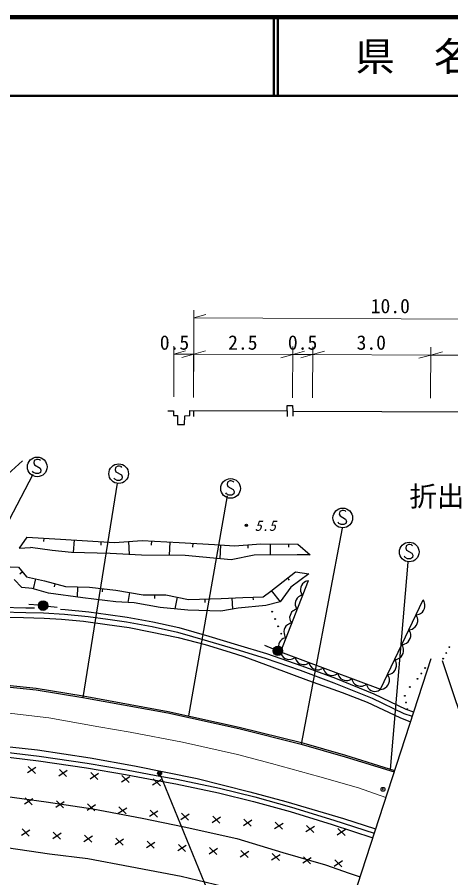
# Model space of a CAD drawing. Units: millimetres, scale not verified. Extents: x 40000 to 680000, y 20000 to 380000.
# Drawn here: x 265076 to 320272, y 270548 to 380000 of the extents above; entities that cross this region are included whole.
import ezdxf
from ezdxf.enums import TextEntityAlignment as Align

# ---------------------------------------------------------------- set-up
doc = ezdxf.new("R2010")
doc.units = ezdxf.units.MM
doc.header["$LTSCALE"] = 1000
doc.header["$PDMODE"] = 32
doc.header["$PDSIZE"] = 500
doc.linetypes.add('CHAIN', pattern=[18.5, 12, -1.5, 3.5, -1.5])
for name, color, linetype, lineweight in [('M-BGD', 7, 'Continuous', 25), ('M-BGD-EXST', 7, 'Continuous', 25), ('M-BMK', 2, 'CHAIN', 13), ('M-BMK-OTRS', 5, 'Continuous', 25), ('M-STR-HTXT', 7, 'Continuous', 13), ('M-STR-STRC', 7, 'Continuous', 25), ('M-TTL', 2, 'Continuous', 140), ('M-TTL-LINE', 7, 'Continuous', 50)]:
    doc.layers.add(name, color=color, linetype=linetype, lineweight=lineweight)
for name, color, linetype in [('M-BMK-HTXT', 7, 'Continuous'), ('M-OTRS', 6, 'Continuous'), ('M-TTL-TXT', 7, 'Continuous')]:
    doc.layers.add(name, color=color, linetype=linetype)
doc.styles.add('ＭＳ ゴシック', font='')
doc.styles.get('ＭＳ ゴシック').set_extended_font_data('MS Gothic')

msp = doc.modelspace()

# ---------------------------------------------------------------- linework, layer by layer
at = {"layer": 'M-BGD'}
for p, q in [((299436, 329942), (299436, 330602)), ((299436, 330602), (300127, 330602)), ((300127, 330602), (300158, 329911)), ((284233, 329942), (284986, 329942)), ((284986, 329942), (284986, 329345)), ((287060, 329345), (287060, 329974)), ((287060, 329974), (299436, 329942)), ((287511, 329972), (287511, 329223)), ((299436, 329942), (299443, 329236)), ((300158, 329911), (340296, 329718)), ((300158, 329911), (300160, 329252)), ((284986, 329345), (285489, 329345)), ((285489, 329345), (285489, 328183)), ((286369, 328183), (286400, 329314)), ((286400, 329314), (287060, 329345)), ((285489, 328183), (286369, 328183)), ((265754, 323590), (263895, 321880)), ((266311, 313877), (265322, 312456)), ((266311, 313877), (270609, 313626)), ((268460, 313751), (268436, 313337)), ((270609, 313626), (277453, 313209)), ((272320, 313522), (272221, 311901)), ((275742, 313313), (275715, 312863)), ((277453, 313209), (281000, 313459)), ((279227, 313334), (279345, 311653)), ((281000, 313459), (285674, 313209)), ((282169, 313397), (282139, 312847)), ((284505, 313271), (284413, 311546)), ((285674, 313209), (290185, 312950)), ((287438, 313102), (287408, 312607)), ((265322, 312456), (266774, 312574)), ((269528, 312157), (266774, 312574)), ((271990, 311907), (269528, 312157)), ((290185, 312950), (292730, 312783)), ((290966, 312889), (290859, 311123)), ((292730, 312783), (296110, 313033)), ((294420, 312908), (294453, 312465)), ((296110, 313033), (300784, 312992)), ((297279, 313023), (297266, 311585)), ((299616, 313002), (299612, 312581)), ((300784, 312992), (302370, 311614)), ((276914, 311781), (271990, 311907)), ((280879, 311573), (276914, 311781)), ((286471, 311531), (280879, 311573)), ((292313, 310988), (286471, 311531)), ((295234, 311573), (292313, 310988)), ((300701, 311614), (295234, 311573)), ((302370, 311614), (300701, 311614)), ((263136, 310127), (265222, 310061)), ((265222, 310061), (266266, 308823)), ((265744, 309442), (265417, 309167)), ((266266, 308823), (268548, 308301)), ((297368, 306997), (300497, 309475)), ((299470, 308676), (299690, 308394)), ((302193, 309214), (299911, 307518)), ((300497, 309475), (302193, 309214)), ((265679, 307453), (264701, 308497)), ((267407, 308562), (267115, 307286)), ((268548, 308301), (271221, 307584)), ((269884, 307942), (269782, 307561)), ((271221, 307584), (274286, 307518)), ((302131, 308298), (298610, 299300)), ((301266, 307732), (301178, 307508)), ((301390, 307941), (301266, 307732)), ((301590, 308121), (301390, 307941)), ((301760, 308226), (301590, 308121)), ((301915, 308294), (301760, 308226)), ((302145, 308333), (301915, 308294)), ((266983, 307323), (265679, 307453)), ((269069, 306736), (266983, 307323)), ((273438, 306149), (269069, 306736)), ((272753, 307551), (272726, 306245)), ((274286, 307518), (277611, 307127)), ((275948, 307323), (275899, 306900)), ((277611, 307127), (281132, 306540)), ((279371, 306834), (279162, 305577)), ((281132, 306540), (284001, 306540)), ((282566, 306540), (282566, 306089)), ((284001, 306540), (286870, 305954)), ((296390, 306280), (297368, 306997)), ((297417, 307078), (298543, 305630)), ((299911, 307518), (298541, 305628)), ((301178, 307508), (301128, 307270)), ((301128, 307270), (301152, 307003)), ((301152, 307003), (301206, 306810)), ((301416, 306470), (301198, 306433)), ((301206, 306810), (301274, 306655)), ((301274, 306655), (301416, 306470)), ((277611, 305628), (273438, 306149)), ((279958, 305497), (277611, 305628)), ((283284, 304910), (279958, 305497)), ((285435, 306247), (285127, 304740)), ((286870, 305954), (291043, 306084)), ((288956, 306019), (288971, 305568)), ((291043, 306084), (293781, 306214)), ((292412, 306149), (292480, 304719)), ((293781, 306214), (296390, 306280)), ((295086, 306247), (295095, 305880)), ((298541, 305628), (296716, 305171)), ((300498, 305687), (300450, 305461)), ((300450, 305461), (300473, 305207)), ((300581, 305899), (300498, 305687)), ((300699, 306098), (300581, 305899)), ((300889, 306269), (300699, 306098)), ((301050, 306369), (300889, 306269)), ((301198, 306433), (301050, 306369)), ((311325, 294540), (316737, 305885)), ((316872, 305681), (316737, 305885)), ((316932, 305513), (316872, 305681)), ((316973, 305307), (316932, 305513)), ((263072, 304364), (266177, 304297)), ((263079, 304964), (266193, 304897)), ((266177, 304297), (268414, 304230)), ((266193, 304897), (267263, 304865)), ((267772, 305205), (266575, 305297)), ((268967, 305095), (270160, 304968)), ((270600, 304696), (271166, 304661)), ((271166, 304661), (274193, 304359)), ((274193, 304359), (276676, 304023)), ((286805, 304584), (283284, 304910)), ((290978, 304454), (286805, 304584)), ((293195, 304845), (290978, 304454)), ((296716, 305171), (293195, 304845)), ((300007, 304328), (299888, 304130)), ((300196, 304499), (300007, 304328)), ((300358, 304599), (300196, 304499)), ((300505, 304664), (300358, 304599)), ((300473, 305207), (300524, 305024)), ((300724, 304701), (300505, 304664)), ((300524, 305024), (300588, 304876)), ((300588, 304876), (300724, 304701)), ((316431, 304170), (316653, 304343)), ((316653, 304343), (316799, 304553)), ((316799, 304553), (316908, 304780)), ((316908, 304780), (316978, 305025)), ((316978, 305025), (316973, 305307)), ((263730, 303694), (265893, 303640)), ((265893, 303640), (268510, 303587)), ((268414, 304230), (271118, 304063)), ((268510, 303587), (270697, 303445)), ((270697, 303445), (273528, 303178)), ((271118, 304063), (274123, 303763)), ((274123, 303763), (276593, 303429)), ((276593, 303429), (278989, 303082)), ((276676, 304023), (279085, 303674)), ((279085, 303674), (282361, 303087)), ((299805, 303918), (299758, 303692)), ((299758, 303692), (299781, 303438)), ((299781, 303438), (299832, 303255)), ((299888, 304130), (299805, 303918)), ((299832, 303255), (299896, 303107)), ((315833, 303990), (316077, 304013)), ((315968, 303786), (315833, 303990)), ((316028, 303618), (315968, 303786)), ((316069, 303412), (316028, 303618)), ((316074, 303130), (316069, 303412)), ((316077, 304013), (316245, 304073)), ((316245, 304073), (316431, 304170)), ((273528, 303178), (276546, 302777)), ((276546, 302777), (279323, 302376)), ((278989, 303082), (282244, 302498)), ((279323, 302376), (282042, 301827)), ((282244, 302498), (285499, 301788)), ((282361, 303087), (285646, 302371)), ((285646, 302371), (289465, 301279)), ((299065, 302107), (299014, 301869)), ((299152, 302331), (299065, 302107)), ((299277, 302540), (299152, 302331)), ((299476, 302719), (299277, 302540)), ((299646, 302825), (299476, 302719)), ((299802, 302893), (299646, 302825)), ((300032, 302931), (299802, 302893)), ((299896, 303107), (300032, 302931)), ((314929, 302094), (315172, 302118)), ((315064, 301890), (314929, 302094)), ((315172, 302118), (315340, 302177)), ((315340, 302177), (315527, 302275)), ((315527, 302275), (315749, 302448)), ((315749, 302448), (315895, 302657)), ((315895, 302657), (316004, 302885)), ((316004, 302885), (316074, 303130)), ((282042, 301827), (285581, 301093)), ((285499, 301788), (289297, 300704)), ((285581, 301093), (289019, 300225)), ((289465, 301279), (293100, 300193)), ((299084, 301032), (298937, 300967)), ((299014, 301869), (299039, 301602)), ((299039, 301602), (299092, 301409)), ((299303, 301069), (299084, 301032)), ((299092, 301409), (299160, 301254)), ((299160, 301254), (299303, 301069)), ((315123, 301722), (315064, 301890)), ((315099, 300989), (315170, 301235)), ((315165, 301516), (315123, 301722)), ((315170, 301235), (315165, 301516)), ((289019, 300225), (292191, 299257)), ((289297, 300704), (292927, 299619)), ((293100, 300193), (296826, 299060)), ((297708, 299636), (296591, 300074)), ((298384, 300286), (298336, 300060)), ((298336, 300060), (298360, 299806)), ((298467, 300498), (298384, 300286)), ((298586, 300697), (298467, 300498)), ((298775, 300867), (298586, 300697)), ((298937, 300967), (298775, 300867)), ((314025, 300199), (314268, 300222)), ((314160, 299995), (314025, 300199)), ((314219, 299827), (314160, 299995)), ((314268, 300222), (314436, 300282)), ((314436, 300282), (314622, 300379)), ((314622, 300379), (314845, 300552)), ((314845, 300552), (314991, 300762)), ((314991, 300762), (315099, 300989)), ((292191, 299257), (293927, 298689)), ((292927, 299619), (296641, 298489)), ((296826, 299060), (301308, 297510)), ((298360, 299806), (298410, 299623)), ((298410, 299623), (298475, 299475)), ((298475, 299475), (298610, 299300)), ((298588, 299308), (298631, 299079)), ((298610, 299300), (311325, 294540)), ((298631, 299079), (298701, 298924)), ((298701, 298924), (298809, 298756)), ((313940, 298657), (314087, 298866)), ((314087, 298866), (314195, 299094)), ((314195, 299094), (314266, 299339)), ((314261, 299621), (314219, 299827)), ((314266, 299339), (314261, 299621)), ((293927, 298689), (297511, 297393)), ((296641, 298489), (301106, 296945)), ((298809, 298756), (298991, 298559)), ((298991, 298559), (299202, 298437)), ((299202, 298437), (299427, 298353)), ((299427, 298353), (299666, 298307)), ((299666, 298307), (299932, 298335)), ((299932, 298335), (300124, 298391)), ((300124, 298391), (300279, 298461)), ((300279, 298461), (300461, 298607)), ((300461, 298607), (300502, 298389)), ((300502, 298389), (300568, 298242)), ((300568, 298242), (300671, 298082)), ((300671, 298082), (300844, 297895)), ((300844, 297895), (301044, 297780)), ((301044, 297780), (301258, 297700)), ((301738, 297682), (301921, 297736)), ((301921, 297736), (302067, 297803)), ((302067, 297803), (302241, 297941)), ((302241, 297941), (302281, 297723)), ((302281, 297723), (302348, 297576)), ((313120, 298304), (313364, 298327)), ((313256, 298099), (313120, 298304)), ((313315, 297931), (313256, 298099)), ((313357, 297726), (313315, 297931)), ((313362, 297444), (313357, 297726)), ((313364, 298327), (313532, 298386)), ((313532, 298386), (313718, 298484)), ((313718, 298484), (313940, 298657)), ((297511, 297393), (302151, 295658)), ((301106, 296945), (305362, 295359)), ((301258, 297700), (301485, 297655)), ((301308, 297510), (305579, 295919)), ((301485, 297655), (301738, 297682)), ((302348, 297576), (302450, 297416)), ((302450, 297416), (302624, 297229)), ((302624, 297229), (302824, 297114)), ((302824, 297114), (303037, 297034)), ((303037, 297034), (303264, 296989)), ((303264, 296989), (303518, 297016)), ((303518, 297016), (303700, 297070)), ((303700, 297070), (303847, 297136)), ((303847, 297136), (304020, 297274)), ((304020, 297274), (304062, 297045)), ((304062, 297045), (304133, 296891)), ((304133, 296891), (304240, 296722)), ((304240, 296722), (304423, 296526)), ((312814, 296588), (313036, 296762)), ((313036, 296762), (313183, 296971)), ((313183, 296971), (313291, 297198)), ((313291, 297198), (313362, 297444)), ((302151, 295658), (306458, 294122)), ((304423, 296526), (304634, 296404)), ((304634, 296404), (304859, 296320)), ((304859, 296320), (305097, 296273)), ((305097, 296273), (305364, 296301)), ((305364, 296301), (305556, 296358)), ((305556, 296358), (305711, 296428)), ((305579, 295919), (310487, 293947)), ((305711, 296428), (305893, 296573)), ((305893, 296573), (305933, 296355)), ((305933, 296355), (306000, 296209)), ((306000, 296209), (306103, 296049)), ((306103, 296049), (306276, 295862)), ((306276, 295862), (306476, 295746)), ((306476, 295746), (306690, 295666)), ((306690, 295666), (306917, 295622)), ((306917, 295622), (307170, 295649)), ((307170, 295649), (307352, 295702)), ((307352, 295702), (307499, 295769)), ((307499, 295769), (307673, 295907)), ((307673, 295907), (307715, 295678)), ((307715, 295678), (307785, 295523)), ((307785, 295523), (307893, 295355)), ((312216, 296408), (312460, 296431)), ((312352, 296204), (312216, 296408)), ((312411, 296036), (312352, 296204)), ((312387, 295303), (312458, 295548)), ((312452, 295830), (312411, 296036)), ((312458, 295548), (312452, 295830)), ((312460, 296431), (312628, 296491)), ((312628, 296491), (312814, 296588)), ((305362, 295359), (310245, 293398)), ((307893, 295355), (308076, 295158)), ((308076, 295158), (308286, 295037)), ((308286, 295037), (308511, 294953)), ((308511, 294953), (308750, 294906)), ((308750, 294906), (309017, 294934)), ((309017, 294934), (309209, 294990)), ((309209, 294990), (309363, 295061)), ((309363, 295061), (309546, 295206)), ((309546, 295206), (309586, 294988)), ((309586, 294988), (309653, 294841)), ((309653, 294841), (309755, 294681)), ((309755, 294681), (309929, 294495)), ((309929, 294495), (310129, 294379)), ((311152, 294402), (311325, 294540)), ((311312, 294513), (311556, 294536)), ((311556, 294536), (311724, 294596)), ((311724, 294596), (311910, 294693)), ((311910, 294693), (312132, 294866)), ((312132, 294866), (312279, 295076)), ((312279, 295076), (312387, 295303)), ((306458, 294122), (309615, 292873)), ((310129, 294379), (310342, 294299)), ((310245, 293398), (314312, 291441)), ((310342, 294299), (310569, 294255)), ((310487, 293947), (314537, 291998)), ((310569, 294255), (310823, 294282)), ((310823, 294282), (311005, 294335)), ((311005, 294335), (311152, 294402)), ((309615, 292873), (313788, 290954)), ((314312, 291441), (315354, 291095)), ((314537, 291998), (315543, 291665)), ((313788, 290954), (315127, 290397)), ((260399, 287631), (267681, 286814)), ((267681, 286814), (274350, 285814)), ((262219, 286081), (267807, 285425)), ((262283, 286677), (267886, 286020)), ((267886, 286020), (274002, 285121)), ((274350, 285814), (280007, 284793)), ((266393, 283918), (267466, 284616)), ((267388, 283820), (266471, 284714)), ((267807, 285425), (273909, 284529)), ((274002, 285121), (278982, 284291)), ((280007, 284793), (287978, 283179)), ((270373, 283527), (271447, 284225)), ((271369, 283429), (270452, 284323)), ((273909, 284529), (278876, 283701)), ((274354, 283136), (275428, 283834)), ((275349, 283038), (274432, 283932)), ((279330, 282647), (278413, 283541)), ((278876, 283701), (282671, 282976)), ((278982, 284291), (282782, 283566)), ((282782, 283566), (285376, 283082)), ((278335, 282745), (279409, 283443)), ((282316, 282354), (283389, 283052)), ((283311, 282256), (282394, 283150)), ((282671, 282976), (285258, 282493)), ((285258, 282493), (290691, 281345)), ((285376, 283082), (290823, 281931)), ((287978, 283179), (294681, 281461)), ((290691, 281345), (295175, 280267)), ((290823, 281931), (295326, 280848)), ((294681, 281461), (299262, 280247)), ((262494, 281056), (268771, 280218)), ((266002, 279937), (267075, 280636)), ((266997, 279839), (266080, 280733)), ((268771, 280218), (274705, 279321)), ((269982, 279546), (271056, 280244)), ((270978, 279448), (270061, 280342)), ((295175, 280267), (299832, 278974)), ((295326, 280848), (300002, 279549)), ((299262, 280247), (306610, 278069)), ((273963, 279155), (275037, 279853)), ((274958, 279057), (274041, 279951)), ((274705, 279321), (280978, 278149)), ((277944, 278764), (279017, 279462)), ((278939, 278666), (278022, 279560)), ((282920, 278275), (282003, 279169)), ((300002, 279549), (305368, 277888)), ((280978, 278149), (286326, 277045)), ((281925, 278373), (282998, 279071)), ((285906, 277982), (286979, 278680)), ((286901, 277884), (285984, 278778)), ((289887, 277591), (290960, 278289)), ((290882, 277493), (289965, 278387)), ((299832, 278974), (305187, 277316)), ((306610, 278069), (310696, 276754)), ((286326, 277045), (293027, 275526)), ((293867, 277200), (294941, 277898)), ((294863, 277102), (293946, 277996)), ((297848, 276809), (298922, 277507)), ((298843, 276711), (297926, 277605)), ((301829, 276417), (302902, 277116)), ((302824, 276320), (301907, 277214)), ((305187, 277316), (310335, 275643)), ((305368, 277888), (310520, 276213)), ((265610, 275956), (266684, 276655)), ((266606, 275859), (265689, 276753)), ((269591, 275565), (270665, 276264)), ((270586, 275467), (269669, 276361)), ((273572, 275174), (274646, 275873)), ((274567, 275076), (273650, 275970)), ((305810, 276026), (306883, 276725)), ((306805, 275929), (305888, 276823)), ((277553, 274783), (278626, 275481)), ((278548, 274685), (277631, 275579)), ((281534, 274392), (282607, 275090)), ((282529, 274294), (281612, 275188)), ((286510, 273903), (285593, 274797)), ((293027, 275526), (298892, 273758)), ((262209, 274603), (269195, 273611)), ((285515, 274001), (286588, 274699)), ((289495, 273610), (290569, 274308)), ((290491, 273512), (289574, 274406)), ((293476, 273219), (294550, 273917)), ((294472, 273121), (293555, 274015)), ((298892, 273758), (304325, 272206)), ((269195, 273611), (274068, 273007)), ((274068, 273007), (279458, 271972)), ((297457, 272828), (298531, 273526)), ((298452, 272730), (297535, 273624)), ((301438, 272437), (302511, 273135)), ((302433, 272339), (301516, 273233)), ((305419, 272046), (306492, 272744)), ((306414, 271948), (305497, 272842)), ((279458, 271972), (285955, 270755)), ((304325, 272206), (307340, 271137)), ((285955, 270755), (291259, 269462)), ((307340, 271137), (308719, 270670))]:
    msp.add_line(p, q, dxfattribs=at)
for centre, radius in [((294245, 315357), 150), ((294245, 315357), 90), ((294245, 315357), 30), ((268370, 305159), 600), ((268370, 305159), 528), ((268370, 305159), 456), ((268370, 305159), 384), ((268370, 305159), 312), ((268370, 305159), 240), ((268370, 305159), 168), ((268370, 305159), 96), ((268370, 305159), 24), ((297519, 304395), 50), ((297911, 303461), 50), ((298302, 302526), 50), ((298693, 301591), 50), ((298266, 299417), 600), ((298266, 299417), 528), ((320079, 299873), 50), ((298266, 299417), 456), ((298266, 299417), 384), ((298266, 299417), 312), ((298266, 299417), 240), ((298266, 299417), 168), ((298266, 299417), 96), ((298266, 299417), 24), ((319696, 299144), 50), ((319312, 298416), 50), ((317015, 297223), 50), ((316037, 295854), 50), ((316526, 296538), 50), ((315059, 294810), 50), ((314407, 293702), 50), ((314570, 292854), 50), ((314733, 292007), 50), ((283196, 283841), 250), ((283196, 283841), 150), ((283196, 283841), 50)]:
    msp.add_circle(centre, radius, dxfattribs=at)
at = {"layer": 'M-BGD-EXST'}
for p, q in [((267231, 323605), (267181, 323305)), ((267181, 323305), (267281, 323055)), ((267531, 323755), (267231, 323605)), ((267281, 323055), (267981, 322655)), ((267731, 323755), (267531, 323755)), ((267931, 323705), (267731, 323755)), ((268031, 323605), (267931, 323705)), ((277898, 322894), (277598, 322744)), ((278098, 322894), (277898, 322894)), ((278298, 322844), (278098, 322894)), ((260362, 309054), (267103, 321882)), ((267131, 322105), (267031, 322255)), ((267431, 321955), (267131, 322105)), ((267781, 321955), (267431, 321955)), ((268031, 322105), (267781, 321955)), ((267981, 322655), (268081, 322405)), ((268081, 322405), (268031, 322105)), ((277598, 322744), (277548, 322444)), ((277548, 322444), (277648, 322194)), ((277648, 322194), (278348, 321794)), ((278398, 322744), (278298, 322844)), ((278348, 321794), (278448, 321544)), ((277796, 320735), (273433, 293493)), ((277498, 321244), (277398, 321394)), ((277798, 321094), (277498, 321244)), ((278148, 321094), (277798, 321094)), ((278398, 321244), (278148, 321094)), ((278448, 321544), (278398, 321244)), ((291834, 320870), (291784, 320570)), ((292134, 321020), (291834, 320870)), ((292334, 321020), (292134, 321020)), ((292534, 320970), (292334, 321020)), ((292634, 320870), (292534, 320970)), ((291784, 320570), (291884, 320320)), ((291884, 320320), (292584, 319920)), ((292584, 319920), (292684, 319670)), ((292684, 319670), (292634, 319370)), ((291820, 319118), (286865, 291146)), ((291734, 319370), (291634, 319520)), ((292034, 319220), (291734, 319370)), ((292384, 319220), (292034, 319220)), ((292634, 319370), (292384, 319220)), ((306126, 317114), (306076, 316814)), ((306076, 316814), (306176, 316564)), ((306426, 317264), (306126, 317114)), ((306176, 316564), (306876, 316164)), ((306626, 317264), (306426, 317264)), ((306826, 317214), (306626, 317264)), ((306926, 317114), (306826, 317214)), ((306026, 315614), (305926, 315764)), ((306326, 315464), (306026, 315614)), ((306676, 315464), (306326, 315464)), ((306926, 315614), (306676, 315464)), ((306876, 316164), (306976, 315914)), ((306976, 315914), (306926, 315614)), ((306435, 315014), (301219, 287563)), ((314577, 312784), (314527, 312484)), ((314527, 312484), (314627, 312234)), ((314877, 312934), (314577, 312784)), ((314627, 312234), (315327, 311834)), ((315077, 312934), (314877, 312934)), ((315277, 312884), (315077, 312934)), ((315377, 312784), (315277, 312884)), ((314477, 311284), (314377, 311434)), ((314777, 311134), (314477, 311284)), ((315127, 311134), (314777, 311134)), ((315377, 311284), (315127, 311134)), ((315327, 311834), (315427, 311584)), ((315427, 311584), (315377, 311284)), ((314781, 310710), (312564, 284303))]:
    msp.add_line(p, q, dxfattribs=at)
for centre in [(267631, 322805), (277998, 321944), (292234, 320070), (306526, 316314), (314977, 311984)]:
    msp.add_circle(centre, 1250, dxfattribs=at)
at = {"layer": 'M-BMK'}
for p, q in [((262955, 291598), (269111, 290893)), ((269111, 290893), (275487, 289758)), ((275487, 289758), (279460, 289057)), ((279460, 289057), (286121, 287788)), ((286121, 287788), (293131, 286244)), ((293131, 286244), (297430, 285076)), ((297430, 285076), (303607, 283380)), ((303607, 283380), (308510, 281971)), ((308510, 281971), (311991, 280741))]:
    msp.add_line(p, q, dxfattribs=at)
at = {"layer": 'M-BMK-OTRS'}
for p, q in [((317728, 298406), (296471, 232958)), ((319165, 298177), (332184, 259189))]:
    msp.add_line(p, q, dxfattribs=at)
at = {"layer": 'M-OTRS'}
msp.add_point((311639, 281801), dxfattribs=at)
at = {"layer": 'M-STR-HTXT'}
for p, q in [((287520, 331693), (287573, 342757)), ((287568, 341757), (289070, 342169)), ((287568, 341757), (337764, 341514)), ((285020, 338163), (284994, 331703)), ((285015, 337163), (286517, 337577)), ((285015, 337163), (287540, 337152)), ((287540, 337152), (286039, 336738)), ((287544, 338152), (287518, 331652)), ((287540, 337152), (289042, 337566)), ((287540, 337152), (300153, 337102)), ((300157, 338102), (300131, 331602)), ((300153, 337102), (301655, 337516)), ((302689, 338091), (302662, 331591)), ((302685, 337091), (304186, 337505)), ((317720, 338031), (317694, 331531)), ((317716, 337031), (319218, 337445)), ((300153, 337102), (298651, 336688)), ((300153, 337102), (302685, 337091)), ((302685, 337091), (301183, 336678)), ((302685, 337091), (317716, 337031)), ((317716, 337031), (316214, 336617)), ((317716, 337031), (332518, 336971))]:
    msp.add_line(p, q, dxfattribs=at)
at = {"layer": 'M-STR-STRC'}
for p, q in [((253692, 295917), (267473, 294455)), ((253709, 296116), (267500, 294653)), ((267473, 294455), (273433, 293493)), ((267500, 294653), (273467, 293690)), ((273433, 293493), (284248, 291517)), ((273467, 293690), (284287, 291713)), ((284248, 291517), (293272, 289524)), ((284248, 291517), (293272, 289524)), ((284287, 291713), (293317, 289719)), ((293272, 289524), (301219, 287563)), ((293317, 289719), (301270, 287756)), ((301219, 287563), (306817, 285939)), ((301270, 287756), (306874, 286131)), ((306817, 285939), (313050, 284004)), ((306874, 286131), (313110, 284195)), ((283196, 283841), (291971, 262476))]:
    msp.add_line(p, q, dxfattribs=at)
for radius in [250, 150, 50]:
    msp.add_circle((283196, 283841), radius, dxfattribs=at)
at = {"layer": 'M-TTL'}
msp.add_line((680000, 380000), (40000, 380000), dxfattribs=at)
at = {"layer": 'M-TTL-LINE'}
for p, q in [((297750, 380000), (297750, 370000)), ((298250, 380000), (298250, 370000)), ((40000, 370000), (680000, 370000))]:
    msp.add_line(p, q, dxfattribs=at)

# ---------------------------------------------------------------- texts
at = {"layer": 'M-BGD', "style": 'ＭＳ ゴシック', "oblique": 15}
msp.add_text('5.5', height=1320, dxfattribs=at).set_placement((296657, 315328), align=Align.MIDDLE_CENTER)
at = {"layer": 'M-BMK-HTXT', "style": 'ＭＳ ゴシック'}
msp.add_text('折出', height=2566, dxfattribs=at).set_placement((318505, 319066), align=Align.MIDDLE_CENTER)
at = {"layer": 'M-STR-HTXT', "style": 'ＭＳ ゴシック'}
for s, p in [('10.0', (312571, 343266)), ('0.5', (285099, 338626)), ('2.5', (293798, 338626)), ('0.5', (301406, 338626)), ('3.0', (310149, 338626))]:
    msp.add_text(s, height=1833, dxfattribs=at).set_placement(p, align=Align.MIDDLE_CENTER)
at = {"layer": 'M-TTL-TXT', "style": 'ＭＳ ゴシック'}
msp.add_text('県\u3000名', height=3666, dxfattribs=at).set_placement((315625, 375000), align=Align.MIDDLE_CENTER)

doc.saveas('drawing.dxf')
